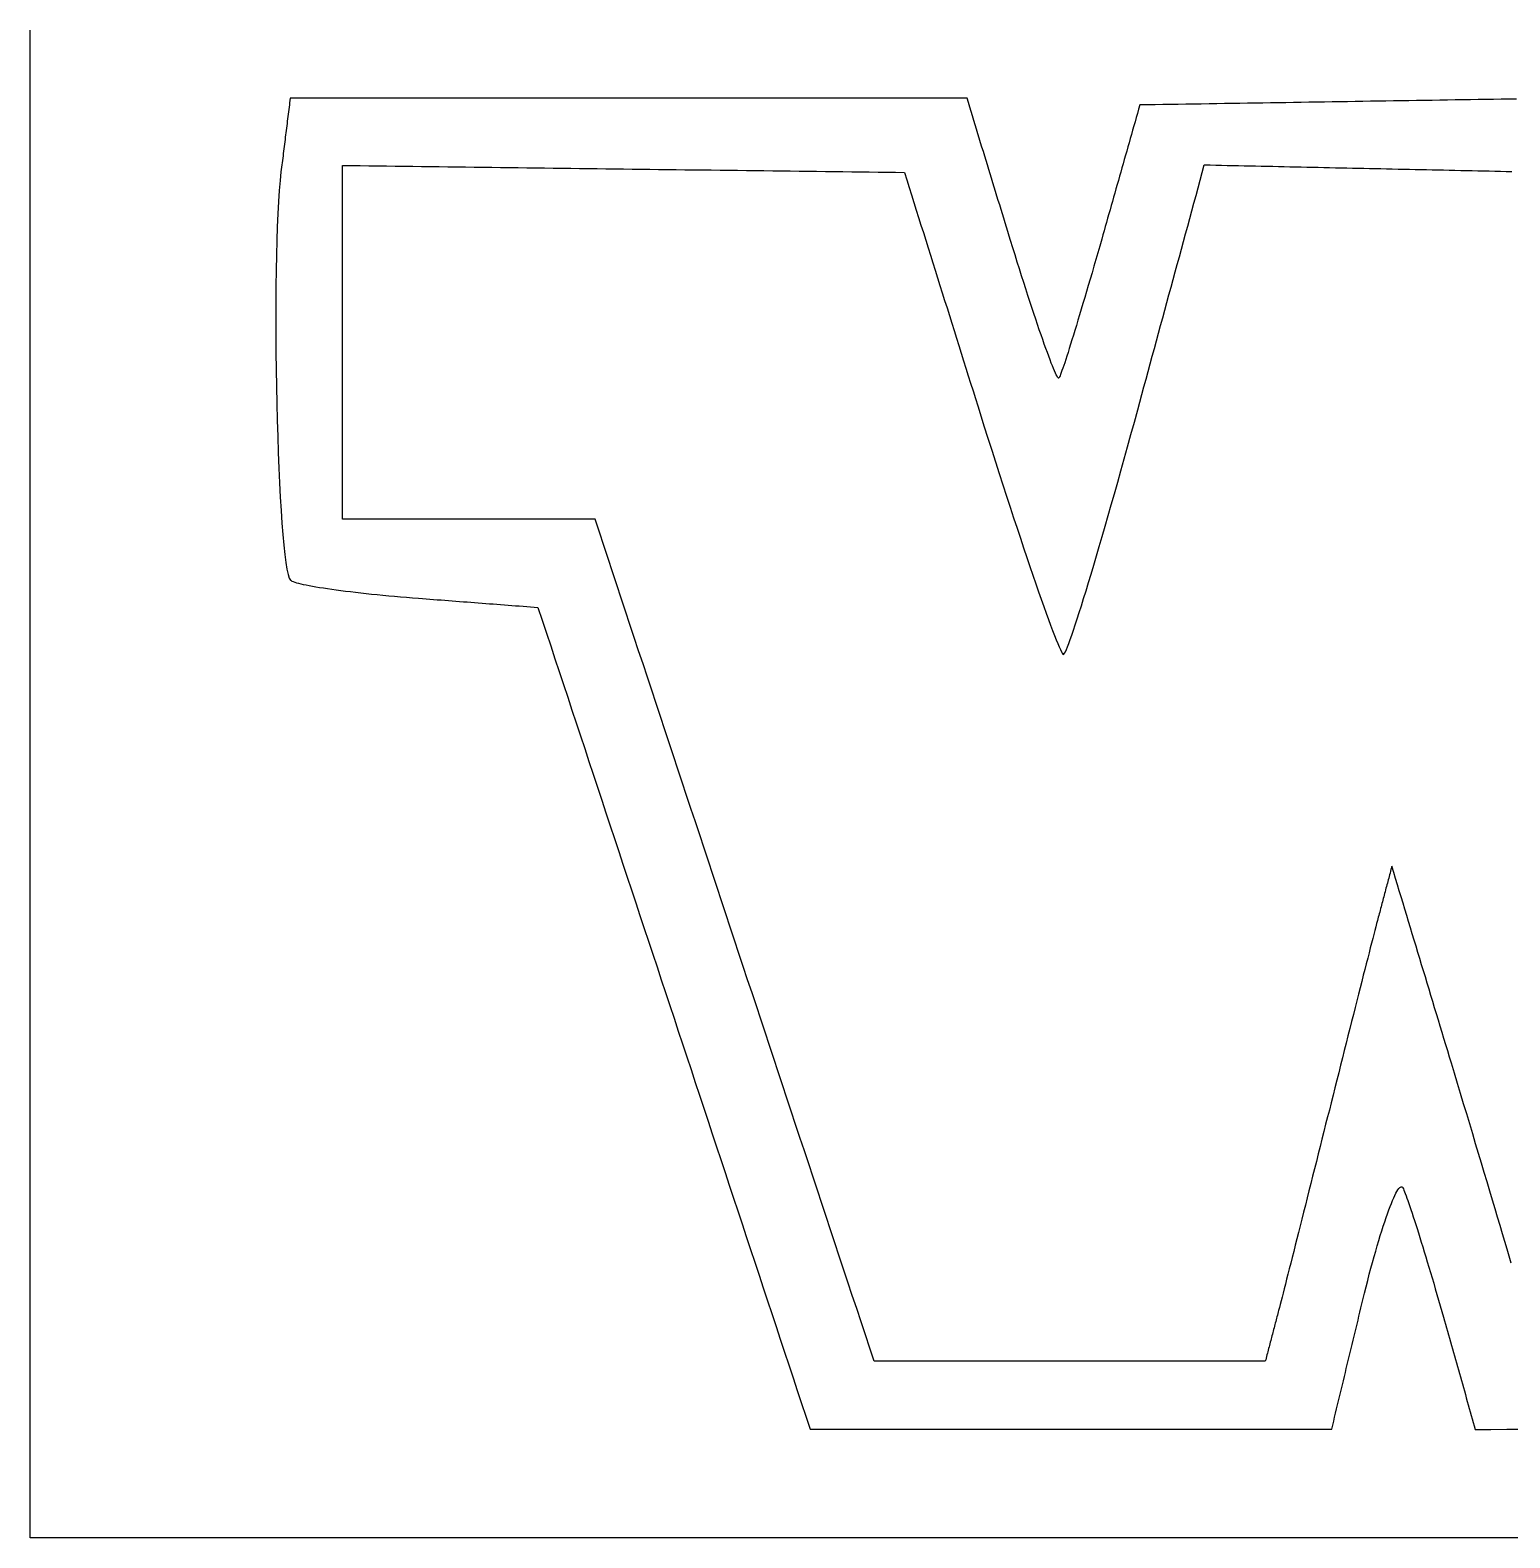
# Model space of a CAD drawing. Extents: x 0 to 124, y 0 to 63.
# Drawn here: x 0 to 30.74, y 0 to 31.33 of the extents above; entities that cross this region are included whole.
import ezdxf

# ---------------------------------------------------------------- set-up
doc = ezdxf.new("R2010")
doc.units = 0
doc.layers.get('0').update_dxf_attribs({"linetype": 'CONTINUOUS'})

msp = doc.modelspace()

# ---------------------------------------------------------------- linework, layer by layer
at = {"color": 7}
for points in [[(30.973889, 0), (29.038022, 0), (27.102153, 0), (25.166285, 0), (23.230417, 0), (21.294549, 0), (19.358681, 0), (17.422813, 0), (15.486944, 0), (13.551076, 0), (11.615208, 0), (9.67934, 0), (7.743472, 0), (5.807604, 0), (3.871736, 0), (1.935868, 0), (0, 0), (0, 0.978958), (0, 1.957917), (0, 2.936875), (0, 3.915833), (0, 4.894792), (0, 5.87375), (0, 6.852708), (0, 7.831667), (0, 8.810625), (0, 9.789583), (0, 10.768542), (0, 11.7475), (0, 12.726458), (0, 13.705417), (0, 14.684375), (0, 15.663333), (0, 16.642292), (0, 17.62125), (0, 18.600208), (0, 19.579167), (0, 20.558125), (0, 21.537083), (0, 22.516042), (0, 23.495), (0, 24.473958), (0, 25.452917), (0, 26.431875), (0, 27.410833), (0, 28.389792), (0, 29.36875), (0, 30.347708), (0, 31.326667)], [(30.881741, 29.895983), (30.721977, 29.893443), (30.562214, 29.890903), (30.402451, 29.888363), (30.242688, 29.885823), (30.082925, 29.883283), (29.923161, 29.880743), (29.763398, 29.878203), (29.603635, 29.875663), (29.443872, 29.873123), (29.284109, 29.870583), (29.124346, 29.868043), (28.964582, 29.865503), (28.804819, 29.862963), (28.645056, 29.860423), (28.485293, 29.857883), (28.32553, 29.855343), (28.165767, 29.852803), (28.006004, 29.850263), (27.846241, 29.847723), (27.686478, 29.845183), (27.526715, 29.842643), (27.366951, 29.840103), (27.207189, 29.837563), (27.047426, 29.835023), (26.887662, 29.832483), (26.7279, 29.829943), (26.568136, 29.827403), (26.408373, 29.824863), (26.24861, 29.822323), (26.088847, 29.819783), (25.929084, 29.817243), (25.769321, 29.814703), (25.609558, 29.812163), (25.449795, 29.809623), (25.290032, 29.807083), (25.130269, 29.804543), (24.970506, 29.802003), (24.810743, 29.799463), (24.65098, 29.796923), (24.491217, 29.794383), (24.331454, 29.791843), (24.171691, 29.789303), (24.011928, 29.786763), (23.852165, 29.784223), (23.692402, 29.781683), (23.532639, 29.779143), (23.372876, 29.776603), (23.213113, 29.774063), (23.05335, 29.771523), (23.028604, 29.684418), (23.003862, 29.597313), (22.979117, 29.510211), (22.954374, 29.423106), (22.929632, 29.336001), (22.904889, 29.248896), (22.880147, 29.161794), (22.855405, 29.074689), (22.830659, 28.987583), (22.805917, 28.900478), (22.781172, 28.813373), (22.756429, 28.726271), (22.731684, 28.639166), (22.706942, 28.552061), (22.682199, 28.464956), (22.657454, 28.377854), (22.632711, 28.290749), (22.607966, 28.203644), (22.583224, 28.116538), (22.558481, 28.029433), (22.533739, 27.942331), (22.508994, 27.855226), (22.484251, 27.768121), (22.459506, 27.681016), (22.434764, 27.593911), (22.410018, 27.506809), (22.385276, 27.419704), (22.360531, 27.332599), (22.335788, 27.245493), (22.311046, 27.158391), (22.286303, 27.071286), (22.261558, 26.984181), (22.220843, 26.841176), (22.18039, 26.699732), (22.140256, 26.560032), (22.100499, 26.42226), (22.061174, 26.286601), (22.02234, 26.153243), (21.984053, 26.022368), (21.94637, 25.894163), (21.909349, 25.768808), (21.873045, 25.646496), (21.837518, 25.527404), (21.802823, 25.411724), (21.769017, 25.299633), (21.736158, 25.191325), (21.704302, 25.086976), (21.673507, 24.986779), (21.64383, 24.890913), (21.615327, 24.799564), (21.588056, 24.712922), (21.562074, 24.631165), (21.537439, 24.554479), (21.514207, 24.483054), (21.492433, 24.417071), (21.472175, 24.356715), (21.453492, 24.30217), (21.43644, 24.253625), (21.421076, 24.21126), (21.407456, 24.175266), (21.395639, 24.145821), (21.385683, 24.123102), (21.377642, 24.107326), (21.371574, 24.098634), (21.365357, 24.097505), (21.356876, 24.103996), (21.346197, 24.117994), (21.333381, 24.139274), (21.318494, 24.167682), (21.3016, 24.203028), (21.282765, 24.245124), (21.262052, 24.293793), (21.239525, 24.348846), (21.215249, 24.410103), (21.189287, 24.477382), (21.161703, 24.550497), (21.132562, 24.629265), (21.101929, 24.713506), (21.069868, 24.803035), (21.036443, 24.897667), (21.001718, 24.997221), (20.965758, 25.101513), (20.928626, 25.210361), (20.890388, 25.32358), (20.851107, 25.440987), (20.810848, 25.562402), (20.769675, 25.687638), (20.727652, 25.816515), (20.684843, 25.948846), (20.641313, 26.084451), (20.597127, 26.223146), (20.552348, 26.364748), (20.50704, 26.509074), (20.461268, 26.65594), (20.415097, 26.805162), (20.36859, 26.95656), (20.340315, 27.048937), (20.31204, 27.141317), (20.283766, 27.233694), (20.255491, 27.326071), (20.227216, 27.418448), (20.198941, 27.510827), (20.170667, 27.603204), (20.142392, 27.695581), (20.114117, 27.787961), (20.085842, 27.880338), (20.057567, 27.972715), (20.029293, 28.065092), (20.001018, 28.157472), (19.972743, 28.249849), (19.944469, 28.342226), (19.916194, 28.434603), (19.887919, 28.526983), (19.859644, 28.61936), (19.831369, 28.711737), (19.803095, 28.804116), (19.77482, 28.896493), (19.746545, 28.98887), (19.71827, 29.081247), (19.689996, 29.173627), (19.661721, 29.266004), (19.633446, 29.358381), (19.605171, 29.450761), (19.576897, 29.543138), (19.548622, 29.635515), (19.520347, 29.727892), (19.492072, 29.820272), (19.465648, 29.915556), (19.245916, 29.915556), (19.026185, 29.915556), (18.806453, 29.915556), (18.586722, 29.915556), (18.366991, 29.915556), (18.147259, 29.915556), (17.927528, 29.915556), (17.707796, 29.915556), (17.488065, 29.915556), (17.268334, 29.915556), (17.048602, 29.915556), (16.828871, 29.915556), (16.609139, 29.915556), (16.389408, 29.915556), (16.169676, 29.915556), (15.949945, 29.915556), (15.730214, 29.915556), (15.510482, 29.915556), (15.290751, 29.915556), (15.071019, 29.915556), (14.851288, 29.915556), (14.631557, 29.915556), (14.411825, 29.915556), (14.192094, 29.915556), (13.972362, 29.915556), (13.752631, 29.915556), (13.5329, 29.915556), (13.313168, 29.915556), (13.093437, 29.915556), (12.873706, 29.915556), (12.653974, 29.915556), (12.434243, 29.915556), (12.214511, 29.915556), (11.99478, 29.915556), (11.775048, 29.915556), (11.555317, 29.915556), (11.335586, 29.915556), (11.115854, 29.915556), (10.896123, 29.915556), (10.676391, 29.915556), (10.45666, 29.915556), (10.236929, 29.915556), (10.017197, 29.915556), (9.797466, 29.915556), (9.577734, 29.915556), (9.358003, 29.915556), (9.138271, 29.915556), (8.91854, 29.915556), (8.698809, 29.915556), (8.479077, 29.915556), (8.259346, 29.915556), (8.039614, 29.915556), (7.819883, 29.915556), (7.600152, 29.915556), (7.38042, 29.915556), (7.160689, 29.915556), (6.940958, 29.915556), (6.721226, 29.915556), (6.501495, 29.915556), (6.281763, 29.915556), (6.062032, 29.915556), (5.842301, 29.915556), (5.622569, 29.915556), (5.402838, 29.915556), (5.396849, 29.867614), (5.390857, 29.819671), (5.384869, 29.771729), (5.37888, 29.723788), (5.372891, 29.675847), (5.366899, 29.627903), (5.360911, 29.579962), (5.354922, 29.532021), (5.348933, 29.484077), (5.342944, 29.436136), (5.336953, 29.388195), (5.330964, 29.340254), (5.324975, 29.29231), (5.318984, 29.244369), (5.312995, 29.196428), (5.307006, 29.148487), (5.301018, 29.100543), (5.295029, 29.052602), (5.28904, 29.004661), (5.283051, 28.956717), (5.277063, 28.908776), (5.271074, 28.860835), (5.265082, 28.812894), (5.259093, 28.76495), (5.253105, 28.717009), (5.247116, 28.669067), (5.241127, 28.621124), (5.235138, 28.573182), (5.22915, 28.525241), (5.223158, 28.4773), (5.217169, 28.429356), (5.211181, 28.381415), (5.191244, 28.199969), (5.173447, 27.993411), (5.157742, 27.763713), (5.144082, 27.512848), (5.132424, 27.242787), (5.122721, 26.955499), (5.114929, 26.652959), (5.108999, 26.337139), (5.10489, 26.010006), (5.102548, 25.673535), (5.101927, 25.329696), (5.102999, 24.98046), (5.105708, 24.627798), (5.110007, 24.273682), (5.115852, 23.920086), (5.123195, 23.568979), (5.131992, 23.222334), (5.142197, 22.882118), (5.153765, 22.550306), (5.166649, 22.228872), (5.180805, 21.919782), (5.196186, 21.62501), (5.212747, 21.346527), (5.230442, 21.086304), (5.249227, 20.846316), (5.269056, 20.628528), (5.289881, 20.434918), (5.31166, 20.26745), (5.334345, 20.128103), (5.357891, 20.018846), (5.382252, 19.941647), (5.407384, 19.898481), (5.420172, 19.888688), (5.439213, 19.878528), (5.464337, 19.86803), (5.495373, 19.857192), (5.532151, 19.846073), (5.574499, 19.834671), (5.622247, 19.823043), (5.675223, 19.81119), (5.733258, 19.799139), (5.796181, 19.786891), (5.863821, 19.774501), (5.936006, 19.761999), (6.012567, 19.749383), (6.093332, 19.736683), (6.178132, 19.723927), (6.266794, 19.711142), (6.359149, 19.698358), (6.455026, 19.685601), (6.554253, 19.672873), (6.656661, 19.660201), (6.762078, 19.647642), (6.870334, 19.635196), (6.981258, 19.622891), (7.094679, 19.610728), (7.210427, 19.598761), (7.328331, 19.586993), (7.44822, 19.575478), (7.569923, 19.564217), (7.693269, 19.553239), (7.818089, 19.542571), (7.944211, 19.532242), (8.071464, 19.522251), (8.148895, 19.516324), (8.226327, 19.510398), (8.303758, 19.504471), (8.38119, 19.498544), (8.458621, 19.492618), (8.536053, 19.486691), (8.613484, 19.480764), (8.690916, 19.474809), (8.768347, 19.468883), (8.845779, 19.462956), (8.92321, 19.457029), (9.000642, 19.451103), (9.078073, 19.445176), (9.155505, 19.439249), (9.232936, 19.433323), (9.310367, 19.427396), (9.387799, 19.421469), (9.46523, 19.415543), (9.542662, 19.409616), (9.620093, 19.403689), (9.697525, 19.397763), (9.774956, 19.391836), (9.852388, 19.385909), (9.929819, 19.379954), (10.007251, 19.374028), (10.084682, 19.368101), (10.162114, 19.362174), (10.239545, 19.356248), (10.316977, 19.350321), (10.394408, 19.344394), (10.471839, 19.338468), (10.549271, 19.332541), (10.637617, 19.065754), (10.725963, 18.798963), (10.81431, 18.532176), (10.902656, 18.265388), (10.991002, 17.998601), (11.079349, 17.731811), (11.167695, 17.465023), (11.256041, 17.198236), (11.344388, 16.931448), (11.432734, 16.664658), (11.52108, 16.39787), (11.609426, 16.131083), (11.697773, 15.864295), (11.786119, 15.597505), (11.874466, 15.330718), (11.962812, 15.06393), (12.051158, 14.797143), (12.139504, 14.530352), (12.227851, 14.263565), (12.316197, 13.996777), (12.404544, 13.72999), (12.49289, 13.463199), (12.581236, 13.196412), (12.669582, 12.929624), (12.757929, 12.662837), (12.846275, 12.396047), (12.934621, 12.129259), (13.022967, 11.862472), (13.111314, 11.595684), (13.19966, 11.328894), (13.288007, 11.062106), (13.376353, 10.795319), (13.464699, 10.528531), (13.553045, 10.261741), (13.641392, 9.994954), (13.729738, 9.728166), (13.818084, 9.461379), (13.906431, 9.194588), (13.994777, 8.927801), (14.083123, 8.661013), (14.17147, 8.394226), (14.259816, 8.127436), (14.348162, 7.860648), (14.436509, 7.593861), (14.524855, 7.327073), (14.613201, 7.060283), (14.701547, 6.793495), (14.789894, 6.526708), (14.87824, 6.25992), (14.966586, 5.99313), (15.054933, 5.726343), (15.143279, 5.459555), (15.231625, 5.192768), (15.319972, 4.925977), (15.408318, 4.65919), (15.496664, 4.392402), (15.58501, 4.125615), (15.673357, 3.858824), (15.761703, 3.592037), (15.85005, 3.325249), (15.938396, 3.058462), (16.026742, 2.791672), (16.115088, 2.524884), (16.203435, 2.258097), (16.372765, 2.258097), (16.542096, 2.258097), (16.711427, 2.258097), (16.880758, 2.258097), (17.050089, 2.258097), (17.21942, 2.258097), (17.388751, 2.258097), (17.558081, 2.258097), (17.727412, 2.258097), (17.896743, 2.258097), (18.066074, 2.258097), (18.235405, 2.258097), (18.404736, 2.258097), (18.574066, 2.258097), (18.743397, 2.258097), (18.912728, 2.258097), (19.082059, 2.258097), (19.25139, 2.258097), (19.420721, 2.258097), (19.590051, 2.258097), (19.759382, 2.258097), (19.928713, 2.258097), (20.098044, 2.258097), (20.267375, 2.258097), (20.436706, 2.258097), (20.606036, 2.258097), (20.775367, 2.258097), (20.944698, 2.258097), (21.114029, 2.258097), (21.28336, 2.258097), (21.452691, 2.258097), (21.622021, 2.258097), (21.791352, 2.258097), (21.960683, 2.258097), (22.130014, 2.258097), (22.299345, 2.258097), (22.468676, 2.258097), (22.638007, 2.258097), (22.807337, 2.258097), (22.976668, 2.258097), (23.145999, 2.258097), (23.31533, 2.258097), (23.484661, 2.258097), (23.653991, 2.258097), (23.823322, 2.258097), (23.992653, 2.258097), (24.161984, 2.258097), (24.331315, 2.258097), (24.500646, 2.258097), (24.669976, 2.258097), (24.839307, 2.258097), (25.008638, 2.258097), (25.177969, 2.258097), (25.3473, 2.258097), (25.516631, 2.258097), (25.685961, 2.258097), (25.855292, 2.258097), (26.024623, 2.258097), (26.193954, 2.258097), (26.363285, 2.258097), (26.532616, 2.258097), (26.701946, 2.258097), (26.871277, 2.258097), (27.040608, 2.258097), (27.060843, 2.34203), (27.081079, 2.425962), (27.101314, 2.509895), (27.121549, 2.593825), (27.141785, 2.677758), (27.16202, 2.761691), (27.182255, 2.845624), (27.202491, 2.929557), (27.222726, 3.01349), (27.242961, 3.097423), (27.263197, 3.181356), (27.283432, 3.265289), (27.303667, 3.349219), (27.323903, 3.433151), (27.344138, 3.517084), (27.364373, 3.601017), (27.384609, 3.68495), (27.404844, 3.768883), (27.425079, 3.852816), (27.445315, 3.936746), (27.46555, 4.020679), (27.485785, 4.104612), (27.506021, 4.188545), (27.526256, 4.272478), (27.546491, 4.35641), (27.566727, 4.440343), (27.586962, 4.524276), (27.607197, 4.608209), (27.627433, 4.692139), (27.647668, 4.776072), (27.667903, 4.860005), (27.688107, 4.943619), (27.688107, 4.943619), (27.721536, 5.080824), (27.755017, 5.215365), (27.788496, 5.347089), (27.82192, 5.475851), (27.855235, 5.601499), (27.888388, 5.723884), (27.921326, 5.842858), (27.953996, 5.958273), (27.986344, 6.069973), (28.018318, 6.177819), (28.049863, 6.281651), (28.080927, 6.381329), (28.111456, 6.476701), (28.141397, 6.567613), (28.170697, 6.653922), (28.199304, 6.735476), (28.227162, 6.812128), (28.254227, 6.883725), (28.280417, 6.95012), (28.305704, 7.011162), (28.330032, 7.066706), (28.353343, 7.116597), (28.375611, 7.160692), (28.396749, 7.198837), (28.416702, 7.230883), (28.435442, 7.256678), (28.452883, 7.276095), (28.468998, 7.288965), (28.48373, 7.295117), (28.497023, 7.294553), (28.508819, 7.286876), (28.519064, 7.27206), (28.529337, 7.250695), (28.54119, 7.223546), (28.554568, 7.190813), (28.569413, 7.152657), (28.585669, 7.109251), (28.603307, 7.060768), (28.622245, 7.00738), (28.642423, 6.949262), (28.663816, 6.886583), (28.686365, 6.819516), (28.709987, 6.748235), (28.734654, 6.67291), (28.760308, 6.593716), (28.786893, 6.510822), (28.814353, 6.424402), (28.842629, 6.33463), (28.871673, 6.241677), (28.90143, 6.145716), (28.931848, 6.046916), (28.96287, 5.945454), (28.994445, 5.8415), (29.026519, 5.735227), (29.059034, 5.626806), (29.091941, 5.516412), (29.125181, 5.404214), (29.158704, 5.290385), (29.192452, 5.1751), (29.226375, 5.058529), (29.26042, 4.940845), (29.294526, 4.822221), (29.328644, 4.70283), (29.362719, 4.58284), (29.38335, 4.509973), (29.40398, 4.437109), (29.424611, 4.364242), (29.445241, 4.291375), (29.465872, 4.218511), (29.486502, 4.145644), (29.507133, 4.072777), (29.527763, 3.999913), (29.548393, 3.927046), (29.569024, 3.854179), (29.589654, 3.781312), (29.610285, 3.708448), (29.630915, 3.635581), (29.651546, 3.562714), (29.672176, 3.48985), (29.692807, 3.416983), (29.713437, 3.344116), (29.734067, 3.271252), (29.754698, 3.198385), (29.775328, 3.125518), (29.795959, 3.052654), (29.816589, 2.979787), (29.83722, 2.90692), (29.85785, 2.834056), (29.878481, 2.761189), (29.899111, 2.688322), (29.919741, 2.615455), (29.940372, 2.542591), (29.961002, 2.469724), (29.981633, 2.396857), (30.002263, 2.323993), (30.022894, 2.251126), (30.349205, 2.253384), (30.675513, 2.255641), (31.001824, 2.257899)], [(30.769035, 5.707566), (30.726815, 5.851025), (30.682585, 6.001012), (30.636441, 6.157197), (30.588486, 6.319252), (30.538818, 6.486844), (30.487533, 6.659643), (30.434729, 6.837319), (30.380503, 7.019538), (30.324956, 7.205977), (30.268187, 7.396297), (30.210289, 7.590175), (30.151364, 7.787273), (30.09151, 7.987267), (30.030826, 8.189821), (29.969409, 8.39461), (29.907357, 8.601298), (29.844766, 8.809558), (29.78174, 9.01906), (29.71837, 9.229471), (29.65476, 9.44046), (29.591006, 9.651698), (29.527206, 9.862854), (29.488545, 9.990737), (29.449886, 10.118618), (29.411224, 10.246501), (29.372563, 10.374382), (29.333904, 10.502265), (29.295242, 10.630146), (29.256581, 10.758029), (29.217922, 10.885909), (29.17926, 11.013793), (29.140599, 11.141673), (29.10194, 11.269557), (29.063278, 11.397437), (29.024617, 11.525321), (28.985958, 11.653201), (28.947296, 11.781084), (28.908635, 11.908965), (28.869976, 12.036848), (28.831314, 12.164729), (28.792655, 12.292612), (28.753994, 12.420493), (28.715332, 12.548376), (28.676673, 12.676257), (28.638012, 12.80414), (28.59935, 12.932021), (28.560691, 13.059904), (28.52203, 13.187784), (28.483368, 13.315668), (28.444709, 13.443548), (28.406048, 13.571432), (28.367386, 13.699312), (28.328727, 13.827196), (28.290066, 13.955076), (28.280696, 13.919798), (28.271326, 13.884521), (28.261956, 13.849243), (28.252587, 13.813965), (28.243217, 13.778687), (28.233847, 13.743409), (28.224477, 13.708132), (28.215105, 13.672854), (28.205732, 13.637576), (28.196359, 13.602298), (28.186987, 13.567021), (28.177614, 13.531743), (28.168242, 13.496465), (28.158869, 13.461187), (28.149496, 13.425909), (28.140124, 13.390632), (28.130751, 13.355354), (28.121379, 13.320076), (28.112006, 13.284798), (28.102633, 13.249521), (28.093261, 13.214243), (28.083888, 13.178965), (28.074516, 13.143687), (28.065143, 13.108409), (28.05577, 13.073132), (28.046398, 13.037854), (28.037025, 13.002576), (28.027653, 12.967298), (28.01828, 12.932021), (28.008907, 12.896743), (27.999535, 12.861465), (27.990162, 12.826187), (27.973827, 12.764445), (27.95579, 12.695817), (27.936119, 12.620557), (27.914882, 12.538936), (27.892144, 12.45121), (27.867971, 12.357642), (27.842433, 12.258497), (27.815591, 12.154035), (27.787515, 12.044519), (27.758271, 11.930213), (27.727925, 11.811375), (27.696543, 11.688273), (27.664191, 11.561163), (27.630937, 11.430313), (27.596847, 11.295981), (27.561986, 11.158432), (27.526422, 11.017925), (27.490221, 10.874725), (27.453449, 10.729095), (27.416173, 10.581293), (27.37846, 10.431588), (27.340374, 10.280235), (27.301984, 10.127502), (27.263355, 9.973649), (27.224554, 9.818937), (27.185647, 9.66363), (27.146701, 9.507988), (27.107782, 9.352277), (27.068956, 9.196756), (27.030291, 9.041689), (26.991852, 8.887339), (26.952222, 8.748889), (26.914105, 8.595608), (26.875752, 8.441529), (26.83723, 8.286914), (26.798601, 8.132016), (26.759932, 7.977096), (26.721288, 7.82241), (26.682733, 7.668218), (26.644333, 7.514773), (26.606153, 7.362337), (26.568256, 7.211167), (26.53071, 7.061519), (26.493578, 6.913651), (26.456925, 6.767824), (26.420817, 6.624292), (26.385318, 6.483316), (26.350495, 6.345149), (26.31641, 6.210054), (26.28313, 6.078285), (26.250719, 5.9501), (26.219243, 5.825761), (26.188766, 5.70552), (26.159354, 5.589637), (26.131071, 5.478371), (26.103984, 5.371979), (26.078155, 5.270717), (26.053649, 5.174846), (26.030535, 5.08462), (26.008875, 5.0003), (25.988732, 4.922145), (25.970176, 4.850407), (25.953268, 4.785346), (25.938076, 4.727222), (25.929401, 4.694149), (25.920725, 4.661078), (25.91205, 4.628004), (25.903374, 4.594931), (25.894699, 4.561857), (25.886023, 4.528786), (25.877348, 4.495713), (25.868672, 4.462639), (25.859997, 4.429565), (25.851321, 4.396494), (25.842646, 4.363421), (25.83397, 4.330347), (25.825295, 4.297274), (25.816619, 4.264203), (25.807944, 4.231129), (25.799268, 4.198056), (25.790593, 4.164982), (25.781917, 4.131911), (25.773242, 4.098838), (25.764566, 4.065764), (25.755891, 4.03269), (25.747215, 3.999619), (25.73854, 3.966546), (25.729864, 3.933472), (25.721189, 3.900399), (25.712513, 3.867328), (25.703838, 3.834254), (25.695162, 3.801181), (25.686487, 3.768107), (25.677811, 3.735036), (25.669136, 3.701963), (25.66046, 3.668889), (25.533477, 3.668889), (25.406495, 3.668889), (25.279512, 3.668889), (25.152529, 3.668889), (25.025547, 3.668889), (24.898564, 3.668889), (24.771581, 3.668889), (24.644599, 3.668889), (24.517616, 3.668889), (24.390633, 3.668889), (24.263651, 3.668889), (24.136668, 3.668889), (24.009685, 3.668889), (23.882702, 3.668889), (23.75572, 3.668889), (23.628737, 3.668889), (23.501754, 3.668889), (23.374772, 3.668889), (23.247789, 3.668889), (23.120806, 3.668889), (22.993824, 3.668889), (22.866841, 3.668889), (22.739858, 3.668889), (22.612875, 3.668889), (22.485893, 3.668889), (22.35891, 3.668889), (22.231927, 3.668889), (22.104945, 3.668889), (21.977962, 3.668889), (21.850979, 3.668889), (21.723997, 3.668889), (21.597014, 3.668889), (21.470031, 3.668889), (21.343049, 3.668889), (21.216066, 3.668889), (21.089083, 3.668889), (20.962101, 3.668889), (20.835118, 3.668889), (20.708135, 3.668889), (20.581153, 3.668889), (20.45417, 3.668889), (20.327187, 3.668889), (20.200205, 3.668889), (20.073222, 3.668889), (19.946239, 3.668889), (19.819256, 3.668889), (19.692274, 3.668889), (19.565291, 3.668889), (19.438308, 3.668889), (19.311326, 3.668889), (19.184343, 3.668889), (19.05736, 3.668889), (18.930378, 3.668889), (18.803395, 3.668889), (18.676412, 3.668889), (18.54943, 3.668889), (18.422447, 3.668889), (18.295464, 3.668889), (18.168481, 3.668889), (18.041499, 3.668889), (17.914516, 3.668889), (17.787533, 3.668889), (17.660551, 3.668889), (17.533568, 3.668889), (17.442982, 3.942292), (17.352396, 4.215694), (17.261809, 4.489097), (17.171223, 4.7625), (17.080637, 5.035903), (16.99005, 5.309306), (16.899464, 5.582708), (16.808878, 5.856111), (16.718292, 6.129514), (16.627705, 6.402917), (16.537119, 6.676319), (16.446533, 6.949722), (16.355946, 7.223125), (16.26536, 7.496528), (16.174774, 7.769931), (16.084188, 8.043333), (15.993602, 8.316736), (15.903015, 8.590139), (15.812429, 8.863542), (15.721843, 9.136944), (15.631257, 9.410347), (15.54067, 9.68375), (15.450084, 9.957153), (15.359498, 10.230556), (15.268911, 10.503958), (15.178325, 10.777361), (15.087739, 11.050764), (14.997153, 11.324167), (14.906566, 11.597569), (14.81598, 11.870972), (14.725394, 12.144375), (14.634814, 12.417778), (14.634814, 12.417778), (14.544227, 12.691181), (14.453641, 12.964583), (14.363055, 13.237986), (14.272469, 13.511389), (14.181882, 13.784792), (14.091296, 14.058194), (14.00071, 14.331597), (13.910123, 14.605), (13.819537, 14.878403), (13.728951, 15.151806), (13.638365, 15.425208), (13.547778, 15.698611), (13.457192, 15.972014), (13.366606, 16.245417), (13.27602, 16.518819), (13.185433, 16.792222), (13.094847, 17.065625), (13.004261, 17.339028), (12.913675, 17.612431), (12.823088, 17.885833), (12.732502, 18.159236), (12.641916, 18.432639), (12.55133, 18.706042), (12.460743, 18.979444), (12.370157, 19.252847), (12.279571, 19.52625), (12.188984, 19.799653), (12.098398, 20.073056), (12.007812, 20.346458), (11.917226, 20.619861), (11.826639, 20.893264), (11.736053, 21.166667), (11.654101, 21.166667), (11.572149, 21.166667), (11.490196, 21.166667), (11.408244, 21.166667), (11.326292, 21.166667), (11.24434, 21.166667), (11.162388, 21.166667), (11.080435, 21.166667), (10.998483, 21.166667), (10.916531, 21.166667), (10.834579, 21.166667), (10.752626, 21.166667), (10.670674, 21.166667), (10.588722, 21.166667), (10.50677, 21.166667), (10.424818, 21.166667), (10.342865, 21.166667), (10.260913, 21.166667), (10.178961, 21.166667), (10.097009, 21.166667), (10.015057, 21.166667), (9.933104, 21.166667), (9.851152, 21.166667), (9.7692, 21.166667), (9.687248, 21.166667), (9.605295, 21.166667), (9.523343, 21.166667), (9.441391, 21.166667), (9.359439, 21.166667), (9.277487, 21.166667), (9.195534, 21.166667), (9.113582, 21.166667), (9.03163, 21.166667), (8.949678, 21.166667), (8.867725, 21.166667), (8.785773, 21.166667), (8.703821, 21.166667), (8.621869, 21.166667), (8.539917, 21.166667), (8.457964, 21.166667), (8.376012, 21.166667), (8.29406, 21.166667), (8.212108, 21.166667), (8.130155, 21.166667), (8.048203, 21.166667), (7.966251, 21.166667), (7.884299, 21.166667), (7.802347, 21.166667), (7.720394, 21.166667), (7.638442, 21.166667), (7.55649, 21.166667), (7.474538, 21.166667), (7.392586, 21.166667), (7.310633, 21.166667), (7.228681, 21.166667), (7.146729, 21.166667), (7.064777, 21.166667), (6.982824, 21.166667), (6.900872, 21.166667), (6.81892, 21.166667), (6.736968, 21.166667), (6.655016, 21.166667), (6.573063, 21.166667), (6.491111, 21.166667), (6.491111, 21.281497), (6.491111, 21.396331), (6.491111, 21.511161), (6.491111, 21.625995), (6.491111, 21.740825), (6.491111, 21.855656), (6.491111, 21.970489), (6.491111, 22.08532), (6.491111, 22.200153), (6.491111, 22.314984), (6.491111, 22.429814), (6.491111, 22.544648), (6.491111, 22.659478), (6.491111, 22.774312), (6.491111, 22.889142), (6.491111, 23.003976), (6.491111, 23.118806), (6.491111, 23.233637), (6.491111, 23.34847), (6.491111, 23.463301), (6.491111, 23.578134), (6.491111, 23.692965), (6.491111, 23.807795), (6.491111, 23.922629), (6.491111, 24.037459), (6.491111, 24.152293), (6.491111, 24.267123), (6.491111, 24.381954), (6.491111, 24.496787), (6.491111, 24.611618), (6.491111, 24.726451), (6.491111, 24.841282), (6.491111, 24.956112), (6.491111, 25.070946), (6.491111, 25.185776), (6.491111, 25.30061), (6.491111, 25.41544), (6.491111, 25.530271), (6.491111, 25.645104), (6.491111, 25.759935), (6.491111, 25.874768), (6.491111, 25.989599), (6.491111, 26.104429), (6.491111, 26.219263), (6.491111, 26.334093), (6.491111, 26.448927), (6.491111, 26.563757), (6.491111, 26.678588), (6.491111, 26.793421), (6.491111, 26.908252), (6.491111, 27.023085), (6.491111, 27.137916), (6.491111, 27.252749), (6.491111, 27.36758), (6.491111, 27.482411), (6.491111, 27.597244), (6.491111, 27.712075), (6.491111, 27.826908), (6.491111, 27.941738), (6.491111, 28.056569), (6.491111, 28.171402), (6.491111, 28.286233), (6.491111, 28.401066), (6.491111, 28.515897), (6.673493, 28.513639), (6.855876, 28.511381), (7.038258, 28.509124), (7.22064, 28.506866), (7.403022, 28.504608), (7.585405, 28.50235), (7.767787, 28.500093), (7.950169, 28.497835), (8.132552, 28.495577), (8.314934, 28.493319), (8.497316, 28.491061), (8.679698, 28.488804), (8.862081, 28.486546), (9.044463, 28.484288), (9.226845, 28.48203), (9.409228, 28.479773), (9.59161, 28.477515), (9.773992, 28.475257), (9.956374, 28.472999), (10.138757, 28.470741), (10.321139, 28.468484), (10.503521, 28.466226), (10.685904, 28.463968), (10.868286, 28.46171), (11.050668, 28.459453), (11.23305, 28.457195), (11.415433, 28.454937), (11.597815, 28.452679), (11.780197, 28.450421), (11.96258, 28.448164), (12.144962, 28.445906), (12.327344, 28.443648), (12.509726, 28.44139), (12.692109, 28.439133), (12.874491, 28.436875), (13.056873, 28.434617), (13.239256, 28.432359), (13.421638, 28.430101), (13.60402, 28.427844), (13.786402, 28.425586), (13.968785, 28.423328), (14.151167, 28.42107), (14.333549, 28.418813), (14.515932, 28.416555), (14.698314, 28.414297), (14.880696, 28.412039), (15.063079, 28.409781), (15.245461, 28.407524), (15.427843, 28.405266), (15.610225, 28.403008), (15.792607, 28.40075), (15.97499, 28.398493), (16.157372, 28.396235), (16.339755, 28.393977), (16.522137, 28.391719), (16.704519, 28.389461), (16.886901, 28.387204), (17.069283, 28.384946), (17.251666, 28.382688), (17.434048, 28.38043), (17.61643, 28.378173), (17.798813, 28.375915), (17.981195, 28.373657), (18.163577, 28.371399), (18.212705, 28.214876), (18.261833, 28.058356), (18.310962, 27.901832), (18.36009, 27.745309), (18.409218, 27.588789), (18.458346, 27.432265), (18.507474, 27.275745), (18.556602, 27.119222), (18.605731, 26.962698), (18.654859, 26.806178), (18.703987, 26.649655), (18.753115, 26.493131), (18.802243, 26.336611), (18.851371, 26.180088), (18.900499, 26.023567), (18.949627, 25.867044), (18.998756, 25.710521), (19.047884, 25.554), (19.097012, 25.397477), (19.14614, 25.240956), (19.195268, 25.084433), (19.244396, 24.92791), (19.293524, 24.77139), (19.342652, 24.614866), (19.391781, 24.458343), (19.440909, 24.301823), (19.490037, 24.145299), (19.539165, 23.988776), (19.588293, 23.832256), (19.637421, 23.675732), (19.686549, 23.519212), (19.735678, 23.362689), (19.816471, 23.105948), (19.896655, 22.852459), (19.976117, 22.602546), (20.054748, 22.35653), (20.132436, 22.11473), (20.20907, 21.877469), (20.284539, 21.645064), (20.358732, 21.417842), (20.431538, 21.196122), (20.502846, 20.980222), (20.572545, 20.770466), (20.640524, 20.567173), (20.706672, 20.370667), (20.770878, 20.181268), (20.833031, 19.999294), (20.893019, 19.82507), (20.950733, 19.658917), (21.00606, 19.501152), (21.058891, 19.352099), (21.109113, 19.21208), (21.156616, 19.081414), (21.201289, 18.960423), (21.24302, 18.849427), (21.2817, 18.748748), (21.317216, 18.658707), (21.349458, 18.579623), (21.378315, 18.511822), (21.403675, 18.45562), (21.425429, 18.41134), (21.443463, 18.379305), (21.457667, 18.359831), (21.467932, 18.353255), (21.477951, 18.359888), (21.491421, 18.379615), (21.508247, 18.41209), (21.52833, 18.457), (21.551568, 18.51402), (21.577866, 18.582826), (21.607122, 18.663087), (21.639237, 18.754482), (21.674115, 18.856683), (21.711654, 18.969363), (21.751757, 19.092198), (21.794325, 19.224859), (21.839259, 19.367026), (21.886459, 19.518368), (21.935828, 19.678557), (21.987265, 19.847275), (22.040673, 20.024189), (22.095952, 20.208977), (22.153004, 20.401311), (22.211729, 20.600865), (22.272028, 20.807316), (22.333804, 21.020334), (22.396956, 21.239596), (22.461387, 21.464775), (22.526996, 21.695545), (22.593686, 21.931579), (22.661356, 22.172552), (22.72991, 22.418142), (22.799247, 22.668016), (22.869268, 22.921852), (22.939876, 23.179323), (23.01097, 23.440105), (23.054185, 23.599092), (23.0974, 23.758079), (23.140615, 23.917063), (23.18383, 24.07605), (23.227045, 24.235037), (23.27026, 24.394025), (23.313475, 24.553009), (23.35669, 24.711996), (23.399905, 24.870983), (23.44312, 25.02997), (23.486335, 25.188957), (23.52955, 25.347941), (23.572765, 25.506928), (23.61598, 25.665915), (23.659195, 25.824902), (23.70241, 25.983887), (23.745625, 26.142874), (23.78884, 26.301861), (23.832055, 26.460848), (23.87527, 26.619835), (23.918485, 26.778819), (23.9617, 26.937806), (24.004915, 27.096793), (24.04813, 27.25578), (24.091345, 27.414768), (24.13456, 27.573752), (24.177775, 27.732739), (24.22099, 27.891726), (24.264205, 28.050713), (24.30742, 28.209697), (24.350635, 28.368684), (24.39385, 28.527671), (24.512205, 28.525131), (24.63056, 28.522591), (24.748915, 28.520051), (24.86727, 28.517511), (24.985625, 28.514971), (25.10398, 28.512431), (25.222335, 28.509891), (25.34069, 28.507351), (25.459045, 28.504811), (25.5774, 28.502271), (25.695755, 28.499731), (25.814111, 28.497191), (25.932466, 28.494651), (26.050821, 28.492111), (26.169176, 28.489571), (26.287531, 28.487031), (26.405886, 28.484491), (26.524241, 28.481951), (26.642596, 28.479411), (26.760951, 28.476871), (26.879306, 28.474331), (26.997661, 28.471791), (27.116016, 28.469251), (27.234372, 28.466711), (27.352727, 28.464171), (27.471082, 28.461631), (27.589437, 28.459091), (27.707792, 28.456551), (27.826147, 28.454011), (27.944502, 28.451471), (28.062857, 28.448931), (28.181212, 28.446391), (28.299568, 28.443851), (28.417923, 28.441311), (28.536279, 28.438771), (28.654632, 28.436231), (28.772987, 28.433691), (28.891343, 28.431151), (29.009698, 28.428611), (29.128054, 28.426071), (29.246409, 28.423531), (29.364762, 28.420991), (29.483117, 28.418451), (29.601473, 28.415911), (29.719829, 28.413371), (29.838184, 28.410831), (29.95654, 28.408291), (30.074895, 28.405751), (30.193248, 28.403211), (30.311603, 28.400671), (30.429959, 28.398131), (30.548314, 28.395591), (30.66667, 28.393051), (30.785025, 28.390511)]]:
    msp.add_lwpolyline(points, dxfattribs=at)

doc.saveas('drawing.dxf')
